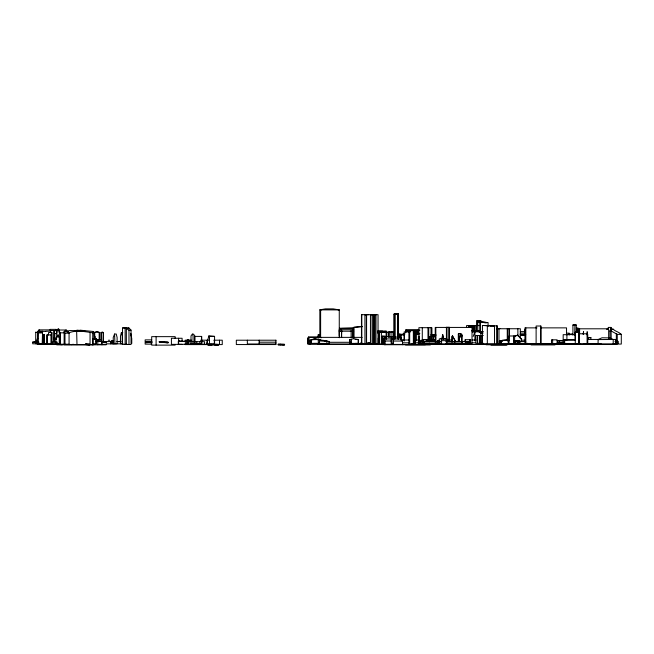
<?xml version="1.0" encoding="UTF-8"?>
<svg xmlns="http://www.w3.org/2000/svg" width="654" height="654" viewBox="0 0 654 654"><rect width="100%" height="100%" fill="white"/><g stroke="black" fill="none" stroke-linecap="round" stroke-linejoin="round"><path stroke-width="0.98" d="M433.071 340.162L433.054 336.279M579.076 335.576L579.035 344.266L579.003 331.349L576.019 331.325L575.177 332.461L575.177 340.023M339.222 335.829L339.164 329.698L353.659 329.698M431.722 336.295L432.556 336.295M341.445 336.426L341.641 331.423L339.164 331.047M429.016 340.93L426.866 341.028L427.291 339.933L429.016 339.859M608.269 328.798L608.351 327.417L611.024 327.417L611.204 338.756M610.82 330.981L611.024 327.417M578.929 344.266L579.003 331.349M50.489 332.199L50.652 330.474L54.086 330.474L54.192 341.952M54.086 330.474L53.841 341.96M515.368 343.391L515.638 341.347M48.273 335.134L48.649 332.445L52.026 332.739L52.026 342.868M51.331 335.134L51.715 332.445M564.566 339.916L575.275 339.892L564.566 339.916L564.566 344.266M130.514 335.69L130.874 333.695L131.756 338.674L131.756 343.522M444.581 338.976L446.739 338.829L446.87 343.914L439.169 343.914L439.3 338.862L440.649 338.837M430.912 341.388L431.117 336.581L429.326 336.589L429.122 341.527M524.001 334.987L522.44 334.905M318.122 339.254L313.078 338.919M409.674 332.6L410.172 330.63L413.876 330.671L413.361 332.6M122.797 332.747L121.35 332.747L120.467 336.156L120.467 343.742L122.65 343.742M102.514 332.649L102.645 332.191L103.512 332.649L103.512 341.462M50.08 330.172L50.309 329.371L56.13 329.371L56.759 333.311L56.203 330.017L66.242 330.017L68.572 332.919L68.572 332.077L64.133 331.537L64.133 344.225M208.798 336.115L206.672 343.939L214.569 343.939L214.569 336.385L208.798 336.115L214.569 336.385M458.315 334.047L458.503 333.524L460.686 333.524L460.514 334.047L458.315 334.047L458.315 341.339M575.618 325.03L574.948 324.597L572.912 325.03L572.912 335.134M69.136 344.225L37.728 344.225L38.014 332.158L42.543 332.028L42.543 344.225M42.199 344.225L42.543 332.028M44.259 343.816L60.446 343.898L60.446 334.129L58.721 328.929L58.149 328.929L56.219 334.129L56.219 339.009M473.169 336.458L474.918 331.848L472.114 331.766L482.701 331.848M114.573 334.039L113.232 337.456L113.232 343.775L117.107 343.775L117.107 337.456L116.24 334.014L114.573 334.039L114.949 343.775M308.132 343.832L308.582 336.998L317.836 336.998L321.327 337.758M423.318 341.135L423.694 340.554L418.397 341.486L418.397 343.93L434.869 343.93M308.132 337.987L307.674 338.192L307.674 343.832L323.158 343.832M522.423 334.905L521.835 335.142M59.661 338.044L57.871 334.962L55.819 338.756L55.819 342.181M56.219 338.756L58.263 334.962M128.437 328.496L128.781 327.85L131.037 330.139L131.037 344.478L126.361 344.478L126.361 328.496L128.781 327.85M418.339 334.349L416.614 333.965L417.342 331.905M459.059 338.102L461.234 334.333L461.234 335.576L462.182 335.755L462.182 343.162L445.938 343.244L466.327 343.35L466.327 341.486M55.786 330.72L56.203 330.017M110.649 343.898L110.649 342.786L112.006 340.53L113.011 340.53L113.011 343.898M394.337 337.145L394.337 332.126L391.82 331.586L391.027 332.894L391.027 337.595M92.745 344.674L92.745 332.837L93.718 331.537L94.013 338.756M576.019 331.325L575.299 332.42L575.275 344.266M574.948 324.597L574.662 335.134M451.93 342.181L451.93 336.54L452.421 335.829L455.609 341.396M452.184 341.478L452.184 336.54L452.666 335.829M432.073 341.494L432.425 340.881L430.7 340.906L430.7 339.778L434.869 339.557L434.869 341.306M610.435 328.978L613.73 329.469C613.15 330.311 620.401 332.723 620.188 333.744L621.3 334.366L621.3 344.069L584.382 344.078M38.014 344.225L38.014 331.235L39.019 329.886L50.244 329.886L50.799 331.161L45.821 331.226M311.353 340.718L309.268 340.848L308.582 336.998M196.552 343.628L194.835 344.274L194.835 335.903L193.486 334.12L192.358 334.12L191.009 335.903L191.009 344.306M459.059 341.486L459.059 337.807L461.234 335.576M35.676 332.289L38.733 332.191M187.216 340.08L186.75 340.579L188.671 340.088L187.216 340.08L187.216 341.772M473.455 331.447L474.951 330.981M438.155 340.358L436.978 341.543L438.294 340.358L439.88 341.478L438.294 340.358M418.397 341.486L435.343 341.47L435.343 343.293M461.74 336.172L461.74 334.186L460.784 335.052M460.064 336.859L458.626 337.807L459.059 337.807M101.035 339.5L101.035 332.649L102.645 332.191M481.23 321.261L478.99 321.261L477.494 322.144L479.734 322.136L481.23 321.261L486.813 322.528M127.219 344.331L122.527 344.331L122.527 328.014L124.562 327.507M313.814 339.271L317.836 336.998M430.626 341.494L430.332 341.502M404.156 334.946L404.785 334.603M449.437 341.462L452.454 341.478M519.995 343.391L519.995 341.126L514.436 341.233M429.784 341.502L432.727 341.363M94.732 339.516L94.732 332.567L96.62 331.635L99.694 332.543L99.694 339.508M97.152 331.635L94.732 332.567M33.934 342.165L36.461 341.045M35.259 342.165L36.011 341.862M64.975 330.572L66.242 330.017M340.481 329.183L342.156 328.455L352.375 328.455M397.746 335.543L399.561 334.783L399.561 334.031L397.534 334.031M433.528 340.145L433.586 335.052L434.616 334.627M394.043 338.993L394.043 314.092L398.36 313.92L398.458 338.993M401.188 338.854L401.188 334.946L404.957 333.417M513.75 336.614L517.649 335.15L521.451 339.083L521.393 341.658M513.684 336.614L517.649 335.15M37.867 338.707L36.967 339.042L36.967 344.11L47.194 344.11M437.281 341.69L439.946 340.832M319.438 343.391L310.944 343.375L310.944 339.671L318.408 339.549L318.204 338.919M95.909 341.298L98.762 341.028L106.161 342.124A3.54 0.507 7.8 0 1 106.144 342.206M92.476 344.805L94.266 344.323M555.295 344.266L557.208 343.751M377.84 332.355L381.38 332.355L385.255 331.325L386.751 331.97M378.928 342.214L379.336 344.217L379.336 333.205L378.691 333.377L378.691 344.217M381.38 344.217L381.38 332.355L391.844 332.199M319.185 340.906L329.085 341.486L329.085 343.432M611.891 329.289L613.166 328.978M579.444 330.09L577.654 330.442L579.444 330.09L579.444 333.916M71.409 344.674L73.281 344.233M399.561 334.284L404.646 334.21M400.281 334.21L400.281 338.118M440.224 343.26L422.983 343.219L422.983 341.576L428.648 340.333L429.376 341.764M514.624 341.936L514.927 344.323L501.054 344.323C498.814 338.862 506 339.565 508.755 341.045M320.174 339.843L319.561 339.982L320.656 339.933L319.994 339.892M504.103 340.432L506.556 339.892L508.624 340.603M351.435 343.391L349.816 343.391L349.816 339.532L353.896 338.69L358.515 339.573L358.515 343.407L351.051 343.407M501.054 340.726L502.787 340.685M92.745 332.837C85.061 331.578 75.872 329.91 68.94 332.837L69.136 333.229L64.975 333.229L64.133 331.537M398.36 313.92L398.458 314.067M66.128 331.259L70.101 330.523L84.873 330.989L77.311 330.172L74.286 330.965M398.09 313.994L394.043 314.092M521.451 339.083L517.584 335.15M606.536 329.256L608.253 329.354M353.16 338.093L353.16 327.417L362.283 326.706M118.325 341.592L120.303 341.306M354.108 327.286L362.071 326.338M341.126 329.698L341.126 331.357L342.516 331.186M378.012 331.979L386.751 331.742L384.961 331.946M381.38 332.355L383.17 332.15M478.793 331.823L483.453 331.75M152.071 342.336L145.826 342.614L145.826 342.05L152.071 341.772M514.436 341.363L518.622 341.143L518.622 343.391L516.93 341.233M515.368 341.363L519.562 341.143L519.562 343.391M145.826 342.05L151.148 341.797M145.826 342.614L151.148 342.361M426.866 341.028L426.874 339.949L428.566 339.884L428.566 341.012M426.874 339.949L427.291 339.933M122.527 328.014L127.219 327.932L123.41 327.507M280.37 344.241L284.555 344.364L284.555 344.936L278.212 344.805L278.212 344.241L280.37 344.241L280.37 344.805L278.212 344.805M280.37 344.805L284.555 344.936M502.787 340.947L500.506 341.707L500.506 343.8M431.705 339.663L434.869 339.557M437.15 341.707L438.294 341.682M440.861 338.837L446.739 338.829M437.526 341.699L439.88 341.658M101.427 339.655L97.217 339.72L97.217 341.143L101.427 341.355L101.427 339.655L97.446 339.647M386.31 336.483L382.386 336.213L382.386 344.617M391.82 331.586L394.337 332.126M598.794 339.442L598.083 339.581L601.982 337.791L609.912 337.889L613.207 339.467L615.594 339.434L615.594 344.266L551.518 344.266L551.518 339.827L557.118 339.827L557.192 344.266M409.935 330.834L408.913 330.834L409.674 331.635L410.679 331.619M431.575 335.142L434.24 335.11L431.051 334.799M350.307 331.186L352.441 331.153L352.441 337.3M422.983 341.576L423.236 343.219M96.62 331.635L99.694 332.543M430.299 341.388L432.073 341.372M452.396 341.633L452.192 341.789M38.014 331.235L42.543 331.21M64.133 332.837L60.381 332.821M458.503 333.524L458.626 335.886L460.784 335.878L460.686 333.524M355.097 339.434L358.515 339.573M365.57 314.729L373.712 314.713M382.386 336.213L394.624 336.941M321.809 309.841L319.847 309.841L319.847 337.701M338.47 309.914L339.262 309.914L333.18 308.876L325.43 308.876L319.847 309.841L339.262 309.914L339.262 337.742M372.126 314.631L374.211 314.631M368.684 314.656L361.466 314.697L361.466 344.282L378.045 344.282L378.045 314.672L373.115 314.811L373.508 314.672M365.57 314.811L366.559 314.811M487.214 322.577L484.557 322.675L486.462 322.577M572.912 325.03L576.264 325.03L576.264 332.101M520.347 343.791L482.431 343.783L482.431 325.479L494.522 325.945L494.522 343.783M479.734 325.569L466.588 325.569L466.588 327.556M494.522 325.945L482.431 325.479M447.254 327.433L435.245 327.433L435.245 341.462M449.208 327.433L472.016 327.433L472.016 343.464L451.399 343.464M352.4 327.834L339.328 328.251M536.967 327.867L524.941 327.867L524.941 343.489L551.592 343.489M540.449 327.867L566.536 327.867L566.536 334.701M578.013 331.979L578.013 328.136L576.419 328.136L576.419 331.979M127.743 328.496L126.361 328.496L128.977 330.139L131.037 330.139M497.817 328.61L499.877 328.61M496.5 328.741L520.347 328.741L520.347 338.772M405.921 330.025L418.176 330.025L418.208 330.474L405.962 330.474L405.921 330.025L405.962 332.404M419.95 330.123L405.521 330.123L405.521 332.101M471.428 330.671L479.112 330.671L479.693 332.232M377.914 331.047L386.375 331.047M341.126 331.186L353.659 331.21M377.53 331.169L382.582 331.169M407.467 331.545L409.543 331.545M414.938 331.545L417.366 331.545L417.366 334.096M520.249 331.611L524.876 331.611M389.048 331.758L390.095 331.758M389.048 331.872L390.095 331.88M409.543 331.905L404.156 331.905L404.156 340.808M416.941 332.06L415.135 332.06L415.135 340.824M575.177 332.461L578.929 332.461M101.035 332.649L103.512 332.649M37.728 332.951L42.199 332.951M377.84 333.205L379.336 333.205M520.192 333.188L525.285 333.188M416.614 333.393L419.868 333.393M587.12 333.793L579.035 333.793L579.084 334.611M568.301 334.022L572.52 334.022M461.74 334.186L461.618 336.172M571.686 334.284L572.602 334.284M621.3 334.366L617.27 334.366L611.367 331.087M43.033 334.586L44.251 334.84L44.251 343.652L43.033 343.652L43.033 334.586L44.251 334.84M575.487 334.611L566.904 334.611L566.904 340.023M587.12 334.611L587.758 334.611L587.758 344.266M397.746 334.783L399.561 334.783L399.872 336.614M520.134 334.774L525.783 334.774M568.048 334.684L563.176 334.684L563.176 344.266M318.751 334.848L319.847 334.823M401.188 334.946L404.352 334.946L404.352 340.808M433.586 335.052L436.226 335.052M520.061 334.971L525.064 334.971M430.896 335.118L435.654 335.101M460.972 335.527L462.182 335.755M483.29 335.502L475.859 335.502L475.859 343.301L483.29 343.301M431.288 336.311L435.605 336.279L435.605 344.02L419.042 344.02M398.727 336.998L400.559 336.998M362.095 337.374L308.696 337.374L308.696 344.012L363.101 344.012M400.796 339.173L400.796 337.358L399.48 337.341M587.586 337.66L590.897 337.619L590.897 339.532M53.98 338.143L55.786 338.143M378.691 338.126L378.241 338.126L378.241 344.029M93.048 338.592L96.408 338.747L96.408 343.816L93.048 343.816L93.048 338.592L93.718 338.592M425.362 344.715L383.996 344.715L383.996 338.919L401.343 338.919L402.578 341.053L402.578 344.715M351.051 339.573L351.435 339.279L351.435 343.407M318.122 339.344L318.408 343.424M587.562 339.442L599.841 339.442M54.119 339.54L56.105 339.54M349.816 339.532L350.192 343.391M429.367 339.483L422.141 339.483L422.141 341.445M598.794 339.581L598.083 339.581L613.207 339.467L613.207 344.266M310.944 339.671L312.964 339.671M319.258 339.598L319.651 343.424M151.72 339.884L145.155 339.884L145.155 344.127L151.72 344.127M446.371 339.974L452.396 339.974M401.164 340.006L409.151 340.006M415.519 340.006L419.819 340.006M471.869 340.006L476.21 340.006M108.302 340.252L109.807 340.252M191.63 340.194L185.115 340.194L185.115 341.952M200.68 340.194L208.659 340.194M213.842 340.194L222.254 340.194L222.254 344.593L185.115 344.593M521.213 340.211L525.129 340.154M428.648 340.333L429.138 341.78M441.425 338.829L441.564 340.66L446.87 340.66M557.118 340.554L563.879 340.554M557.371 340.767L563.405 340.767M101.043 341.184L101.803 341.184M514.028 341.126L519.995 341.126M191.009 341.249L178.313 341.298L178.313 344.306L196.797 344.274M420.17 341.29L421.168 341.29M614.883 341.282L618.071 341.282L618.071 343.489L614.883 343.489M438.687 341.453L440.068 341.453M445.938 341.404L459.214 341.478M461.618 341.478L469.719 341.445L469.719 343.407M514.257 341.47L525.759 341.47M100.953 341.584L112.284 341.584M116.804 341.584L121.121 341.592M428.484 341.527L440.224 341.527M446.151 341.527L461.659 341.519L461.659 343.162M514.436 341.502L515.368 341.502M159.2 341.625L168.094 342.222L168.094 342.786L159.241 342.263L161.481 342.197M200.729 341.699L204.588 341.699L204.588 344.274L199.584 344.274M38.063 342.001L38.807 342.001L38.807 343.693M51.421 342.091L57.217 342.091L57.217 343.832M106.651 342.148L101.697 342.148L101.697 344.356M159.241 341.699L168.094 342.222M259.18 342.189L275.939 342.189M329.264 342.295L350.381 342.295M557.192 342.344L563.266 342.344M369.322 342.606L369.322 344.298L369.346 342.606L367.687 342.606L367.687 344.298M563.764 342.614L560.167 342.614L560.167 344.266M110.649 342.786L111.654 342.786M402.586 342.794L408.971 342.794M415.519 342.794L418.903 342.794M471.869 342.794L475.499 342.794M437.305 343.121L439.913 343.121M515.859 343.129L517.919 343.129M435.605 343.309L424.283 343.293L424.283 341.47M500.612 343.391L499.337 343.391L499.337 341.233L501.724 341.233L499.844 341.126L499.844 343.391M514.028 343.391L527.68 343.366M313.601 343.432L329.305 343.432L329.305 341.633L323.117 340.382L324.858 340.66M435.245 343.464L440.207 343.464M42.796 343.8L32.7 343.8L32.7 342.107L36.428 342.116M410.81 343.791L415.249 343.791L415.249 341.772M106.218 343.849L122.887 343.849M191.499 343.538L201.048 343.849L201.048 344.413L191.499 344.102L191.499 343.538L201.048 343.849M353.16 343.914L361.131 343.914M363.371 343.873L366.044 343.898M366.6 343.857L368.684 343.857M369.363 343.849L371.447 343.849M372.126 343.832L374.211 343.832M374.889 343.824L376.974 343.824M520.232 343.865L601.149 343.865M275.939 343.988L247.351 343.988L247.351 340.178M376.017 344.029L378.691 344.029M446.42 344.053L452.045 344.053M538.97 344.045L559.734 344.045M566.528 344.078L580.507 344.078M374.66 344.217L383.26 344.151M514.649 344.143L509.008 344.143L509.008 335.984L514.649 335.984L514.624 344.323M98.877 344.356L106.651 344.356M379.026 344.339L393.773 344.339M420.694 344.274L421.585 344.274M182.098 344.364L171.413 344.364L171.413 338.257L182.098 338.257L182.098 341.314M185.115 344.38L217.161 344.38M207.923 344.952L212.035 344.952L212.035 344.388L207.923 344.38L207.923 344.952L218.632 344.969L218.632 344.405L208.781 344.38M278.212 344.241L284.555 344.364M318.114 344.437L360.607 344.437M546.662 344.396L360.787 344.462L554.731 344.494M551.674 344.429L565.824 344.429M60.642 344.674L94.013 344.674M486.061 344.756L507.561 344.756M56.751 344.838L62.432 344.838M63.888 344.805L106.152 344.805M405.521 344.952L430.365 344.952M531.097 344.92L554.976 344.92M175.158 345.124L151.695 345.124L151.695 336.647L175.158 336.647L175.158 338.527M490.958 345.075L506.531 345.075M566.716 333.148L569.225 333.156L569.225 335.044M96.408 338.747L95.729 338.747L95.729 343.816M218.632 344.405L214.504 344.396L214.504 344.96L218.632 344.969M383.996 338.919L385.092 340.996L391.051 341.012M393.643 341.02L402.578 341.053M499.86 341.126L501.495 341.167M393.381 336.941L387.274 336.548M493.304 325.659L490.157 325.945M482.701 333.148L480.894 333.017L482.701 333.082M191.499 344.102L198.137 344.413L198.137 343.849M89.083 344.225L89.655 344.822L85.568 344.527L85.568 343.963L89.083 344.225L89.083 344.789M394.771 336.949L397.64 337.137M480.894 333.017L482.889 333.148M398.229 337.186L400.796 337.358M85.568 343.963L89.655 344.257M85.568 344.527L89.655 344.822M484.876 322.528L486.813 322.667M35.038 342.328L32.7 342.107M162.217 342.263L168.094 342.786M54.74 333.491L56.816 333.695M80.041 330.172L93.726 331.529M398.286 337.186L398.327 339.05M341.126 331.357L341.641 331.423M416.614 333.965L419.124 334.333L419.124 333.393M373.213 314.639L374.873 314.885L374.873 344.298M76.649 331.267L76.992 344.674M567.288 343.742L570.296 344.266M179.703 341.249L178.689 341.053L183.022 341.249M320.354 339.884L329.305 341.633M318.016 339.344L319.651 339.598M586.123 343.783L588.028 344.266M584.978 343.677L586.605 344.266M102.76 341.38L103.839 341.78M185.098 343.554L186.987 344.306L186.987 341.298M583.752 343.554L585.363 344.266M575.716 324.736L576.264 325.03M587.897 337.66L590.897 337.619M39.019 329.886L39.624 330.507M101.762 332.191L102.032 341.462M452.421 335.829L455.348 341.38M68.572 332.077L68.94 332.837M57.871 334.962L59.269 338.044L59.269 343.89M192.358 334.12L193.053 335.903L193.053 344.306M58.149 328.929L59.661 334.129L59.661 343.898M121.35 332.747L122.216 336.156L122.216 343.742M564.598 339.737L564.647 344.266M50.652 330.474L50.75 331.055M50.309 329.371L50.464 330.384M587.586 335.077L587.145 331.692L587.684 339.704M609.994 331.186L609.969 330.605L609.994 338.756M608.351 327.417L608.416 328.798M577.981 328.136L577.981 330.442M318.563 334.75L318.563 336.295L318.776 334.75M620.63 333.597L620.63 334.366M617.728 341.282L617.728 343.489M617.27 334.366L617.27 344.069M616.321 333.834L616.321 344.069M608.645 338.592L608.645 328.798L578.684 328.798L578.684 330.752M598.083 339.442L598.083 344.266M588.51 337.66L588.51 339.565M587.079 333.793L587.12 344.266M579.591 328.798L579.591 333.695M576.803 328.136L576.803 331.979M563.871 343.603L563.871 344.266M563.372 342.614L563.372 344.266M562.015 342.614L562.015 344.266M561.974 342.614L561.974 344.266M560.552 342.614L560.552 344.266M559.252 340.554L559.252 342.344M558.516 344.266L558.516 343.513L558.377 344.266M556.971 344.266L556.971 343.497L556.889 344.266M555.385 343.456L555.385 344.266M552.638 339.827L552.638 344.266M552.172 339.827L552.172 340.554M540.948 343.489L540.948 326.019L536.116 326.019L536.116 343.489M540.727 326.019L540.727 343.489M525.808 327.867L525.808 343.489M524.794 329.755L524.794 333.188M518.066 341.233L518.066 343.391M517.845 328.741L517.919 335.764M513.545 335.984L513.545 344.143M509.433 328.741L509.433 336.769M508.943 328.741L508.943 340.783M508.248 341.045L508.248 344.323M507.537 328.741L507.537 340.783M507.259 328.741L507.259 340.783M501.373 340.685L501.373 344.323M501.16 340.726L501.16 344.323M500.612 341.135L500.612 343.783M498.977 328.741L498.977 343.791M497.154 343.783L497.154 325.757L493.827 325.945M496.975 325.757L496.975 343.783M488.064 326.51L488.064 322.528L479.235 322.528L479.235 331.529M487.328 325.479L487.328 343.783M482.211 335.502L482.211 343.301M481.9 335.502L481.9 343.301M480.894 331.848L480.894 335.968M480.682 321.686L480.682 320.591L476.578 320.591L476.578 325.561M480.518 322.528L480.518 331.488M480.2 335.502L480.2 343.301M479.954 335.502L479.954 343.301M479.644 335.502L479.644 343.301M477.657 335.502L477.657 343.301M477.494 320.591L477.494 325.569M477.387 335.502L477.387 343.301M477.314 325.569L477.314 331.529M476.357 325.569L476.357 331.529M475.131 325.569L475.131 331.529M474.918 331.848L474.918 340.832M474.232 325.569L474.232 331.529M473.332 325.569L473.332 331.529M472.515 325.569L472.515 331.529M471.346 325.569L471.346 327.556M470.61 325.569L470.61 327.556M470.439 343.407L470.439 339.688L465.158 339.688L465.158 341.413M470.038 339.688L470.038 343.407M469.94 339.688L469.94 343.407M469.605 325.569L469.605 327.556M469.327 341.445L469.327 343.407M469.139 325.569L469.139 327.556M468.787 325.569L468.787 327.556M468.681 325.569L468.681 327.556M468.223 341.445L468.223 343.407M467.626 341.445L467.626 343.407M465.623 341.478L465.623 343.35M465.386 341.486L465.386 343.35M465.288 339.688L465.288 341.543M462.067 341.511L462.067 343.268M461.495 343.162L461.495 334.325L459.321 338.102L459.321 341.519M458.626 335.886L458.626 341.38M454.743 341.552L454.767 343.187M449.445 340.105L449.445 327.286L446.42 327.286L446.42 340.464M449.323 339.974L449.323 341.609M449.11 339.974L449.11 341.609M448.767 327.286L448.767 340.358M446.976 327.286L446.976 339.124M443.584 339.344L442.783 334.586L442.129 339.034M443.338 339.344L442.619 334.611L441.9 339.034M441.564 340.66L441.564 343.914M439.725 341.527L439.725 343.187M439.316 341.568L439.316 343.236M437.542 341.568L437.542 343.236M437.036 341.568L437.036 343.236M435.826 327.433L435.826 341.462M434.485 335.052L434.485 336.949M433.733 334.799L433.733 336.679M432.425 340.881L432.425 341.494M431.746 339.589L431.746 327.687L418.912 327.687L418.862 343.93M431.673 327.687L431.673 339.589M431.346 327.687L431.346 339.589M431.166 327.687L431.117 341.363M429.326 336.589L429.326 341.527M428.754 327.687L428.754 339.589M428.828 339.827L428.828 340.636M427.994 327.687L427.994 339.589M424.438 341.47L424.438 343.293M423.138 341.167L423.138 343.93M422.541 339.483L422.541 341.29M422.288 327.687L422.288 339.589M421.151 341.077L421.151 343.93M420.849 341.028L420.849 341.494M420.726 341.494L420.726 343.93M419.5 342.075L419.5 336.254L419.042 336.254L419.042 342.075M418.176 330.025L418.208 334.333M416.614 332.06L416.614 340.808M414.088 330.777L414.088 344.266M413.361 344.306L413.361 330.777L415.053 330.777L415.053 344.266L408.913 344.331L408.913 330.834M409.674 331.635L409.674 344.331M401.343 338.919L401.343 340.848M399.888 334.21L399.888 337.137M398.196 314.133L398.196 337.995M397.738 314.051L397.738 338.993M395.204 314.051L395.204 338.993M394.248 314.067L394.248 338.993M393.046 332.142L393.046 337.162M392.114 338.576L392.114 343.424M389.318 332.306L389.318 337.276M388.509 332.134L388.509 337.276M386.857 332.167L386.857 337.276M386.097 332.371L386.179 339.14M385.974 336.393L385.974 339.132M385.092 340.996L385.092 344.715M384.732 336.311L384.732 339.083M384.192 336.303L384.192 344.617M382.835 336.213L382.835 344.617M375.976 314.713L375.976 344.282M374.023 314.713L374.023 344.282M373.238 314.639L373.213 344.298M372.11 344.306L372.085 315.015L370.45 314.844L370.475 344.306M366.592 314.754L366.559 344.306M366.379 314.697L366.379 344.282M364.924 314.754L364.957 344.306M361.809 314.697L361.809 344.282M361.654 344.069L361.654 342.369L361.172 342.369L361.172 344.069M361.319 342.369L361.319 344.069M358.13 339.573L358.13 343.407M357.444 343.407L355.228 343.407M354.043 327.687L354.043 337.832M351.133 331.186L351.133 337.3M341.641 331.186L341.641 337.431M326.902 341.56L326.902 343.432M320.623 309.914L320.623 337.325M319.512 334.823L319.512 337.726M319.217 334.84L318.114 334.75L318.114 336.687M319.07 334.75L318.416 334.75L318.416 336.687M311.337 339.549L311.337 343.375M310.568 340.718L310.487 343.832M309.268 340.848L309.268 343.832M307.772 337.979L307.772 343.832M283.019 344.364L283.019 344.936M259.18 340.178L259.18 343.988M219.499 340.194L219.499 344.593M214.349 340.194L214.349 344.38M209.468 336.385L209.468 343.939M207.351 340.194L207.351 344.38M207.285 340.194L207.285 344.38M201.98 340.194L201.914 341.952M201.694 344.274L201.694 336.409L194.679 336.409L194.679 344.274M201.538 336.409L201.538 344.274M201.219 340.194L201.285 341.952M196.805 341.715L196.805 344.208M189.57 340.194L189.57 341.952M188.671 340.088L188.671 341.249M188.213 340.579L188.123 344.306M185.883 341.298L185.883 344.306M178.599 338.257L178.599 344.364M166.966 342.222L166.966 342.786M156.102 336.647L156.102 345.124M151.278 342.426L151.278 344.127M146.921 342.067L146.921 342.631M128.977 330.139L128.977 344.478M125.127 328.014L125.127 344.331M112.006 340.53L112.006 343.898M111.221 341.584L111.221 343.097M101.959 341.445L101.959 344.805M99.163 332.543L99.163 339.516M97.822 341.298L97.822 344.805M95.043 339.066L95.043 336.385L94.601 336.385L94.601 339.066M90.048 332.371L90.048 344.674M86.238 344.02L86.238 344.593M69.054 332.469L69.087 344.674M64.975 333.229L64.975 344.225M56.015 342.091L56.015 343.832M51.421 343.832L51.421 334.897L46.818 334.897L46.818 343.832M51.061 334.897L51.061 343.832M47.227 334.897L47.227 343.832M44.022 334.84L44.022 343.652M43.262 334.586L43.262 343.652M38.504 342.001L38.504 343.693M38.365 342.001L38.365 343.693M35.757 332.191L35.676 343.767M106.112 342.197A3.499 0.474 5.1 0 1 105.866 342.287M105.466 342.295A3.474 0.433 5.4 0 1 104.934 342.32M105.801 342.271A3.589 0.499 6.3 0 1 105.588 342.304M104.109 342.394A3.532 0.531 6.6 0 1 103.831 342.377M45.747 331.374A51.094 12.156 -1.8 0 1 42.428 331.349M583.556 331.692L583.229 334.235L583.556 331.692M393.52 338.576L391.166 338.576L391.166 343.424L393.52 343.424L393.52 338.576M565.04 339.99L563.159 339.99L565.04 340.006M275.939 340.211L236.331 340.211L236.331 344.552L275.939 344.552L275.939 340.211M199.911 341.715L187.902 341.715L187.902 344.208L199.911 344.208L199.911 341.715"/></g></svg>
